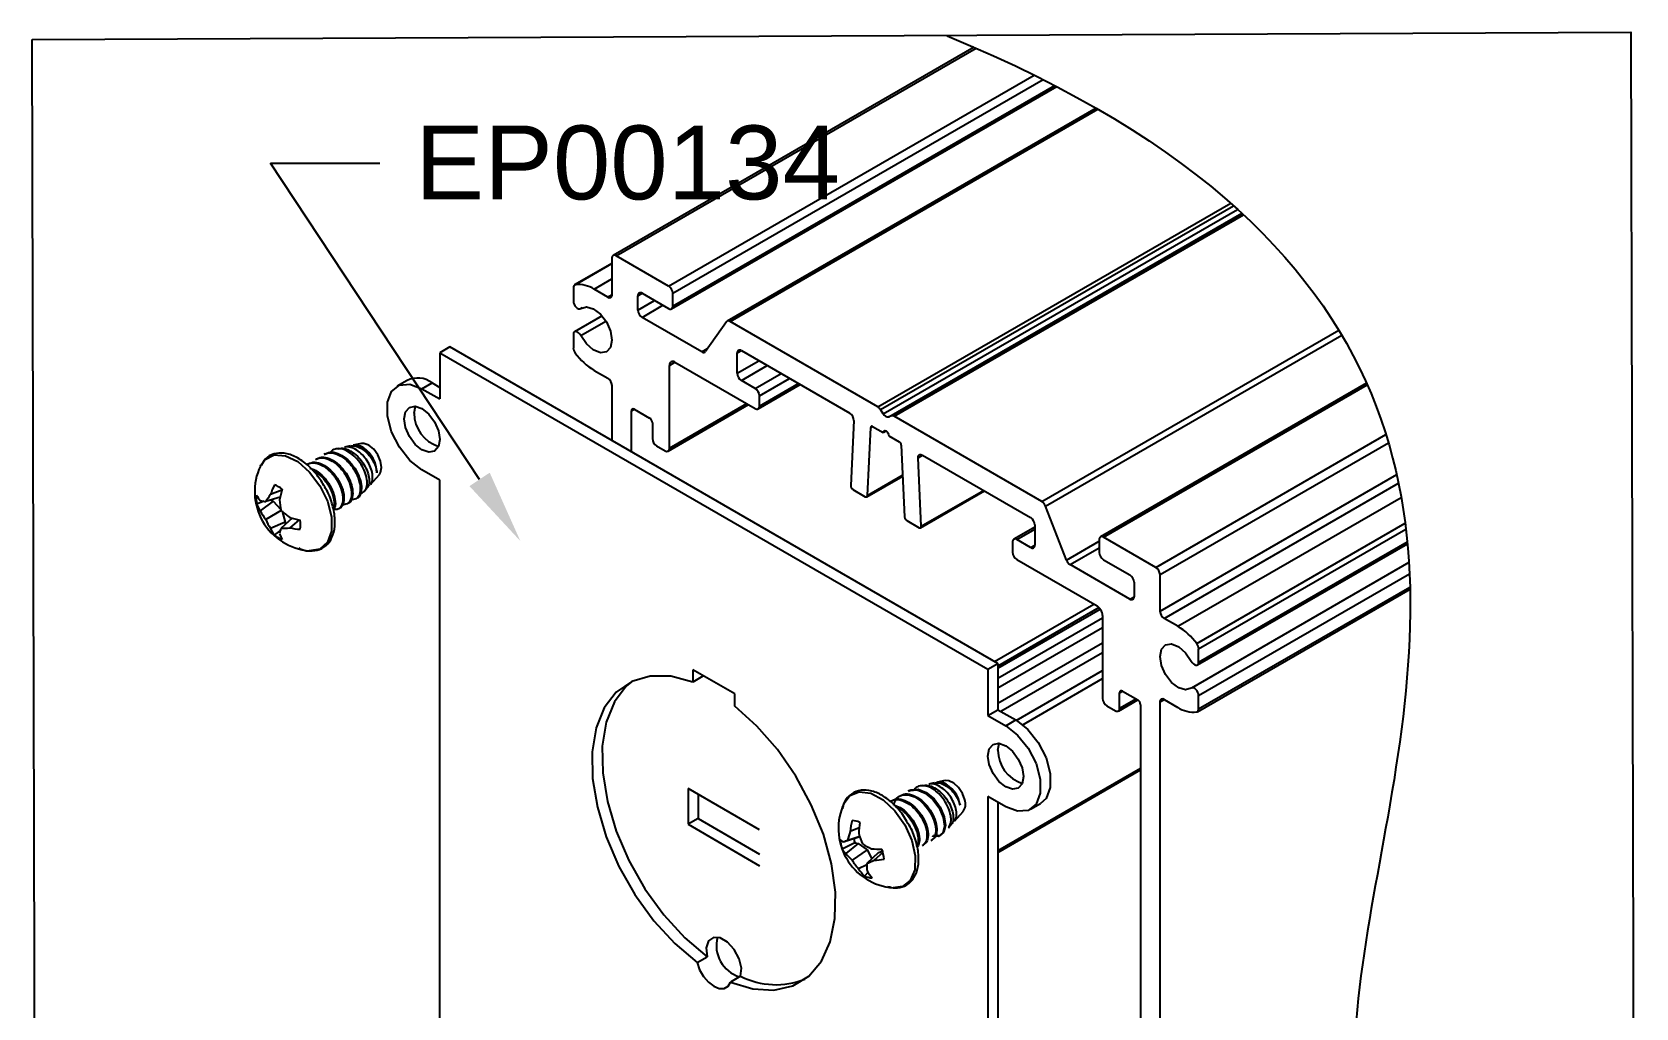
# Model space of a CAD drawing. Extents: x 0 to 4.21, y -5.05 to 0.02.
# Drawn here: x 0 to 4.07, y -2.457 to 0.018 of the extents above; entities that cross this region are included whole.
import ezdxf
from ezdxf import colors
from ezdxf.entities.mleader import LeaderData, LeaderLine
from ezdxf.math import Vec2, Vec3

# ---------------------------------------------------------------- set-up
doc = ezdxf.new("R2010")
doc.units = 0
doc.header["$LTSCALE"] = 0.5
doc.header["$MEASUREMENT"] = 0
for name, color, linetype in [('Dimension', 10, 'CONTINUOUS'), ('End Cap', 92, 'CONTINUOUS'), ('FAB DWG', 221, 'CONTINUOUS'), ('Hardware', 242, 'CONTINUOUS'), ('Housing', 150, 'CONTINUOUS')]:
    doc.layers.add(name, color=color, linetype=linetype)
doc.layers.add('Text-Unprinted', color=131, linetype='CONTINUOUS', plot=False)
doc.styles.add('LSAD_Standard', font='arial.ttf')

msp = doc.modelspace()

# ---------------------------------------------------------------- linework, layer by layer
at = {"layer": 'Dimension', "transparency": 16777216}
msp.add_open_spline([(2.3219, 0.0092), (3.6173, -0.5248), (3.502, -2.0327), (3.1689, -3.1314), (4.0635, -4.0731)], degree=3, knots=[0, 0, 0, 0, 1, 1.936571, 1.936571, 1.936571, 1.936571], dxfattribs=at)
at = {"layer": 'End Cap', "transparency": 16777216}
for p, q in [((1.0601, -0.7804), (1.0347, -0.7951)), ((1.0347, -0.7951), (1.0347, -0.9123)), ((1.0347, -0.7951), (2.4254, -1.598)), ((2.4509, -1.5833), (1.0601, -0.7804)), ((0.9519, -0.8653), (0.9264, -0.88)), ((0.9894, -0.8862), (1.0149, -0.8715)), ((0.9894, -0.8862), (1.0347, -0.9123)), ((1.0149, -0.8715), (1.0347, -0.8829)), ((0.9696, -0.9483), (0.9728, -0.9309)), ((1.0347, -1.1181), (0.9894, -1.092)), ((1.0347, -2.9156), (1.0347, -1.1181)), ((2.4254, -1.598), (2.4509, -1.5833)), ((2.4509, -1.5833), (2.4509, -1.7005)), ((1.7831, -1.6603), (1.677, -1.5991)), ((1.677, -1.5991), (1.677, -1.6305)), ((1.7025, -1.6158), (1.677, -1.6305)), ((1.7025, -1.6138), (1.7025, -1.6158)), ((2.4254, -1.598), (2.4254, -1.7152)), ((1.7831, -1.6917), (1.7831, -1.6603)), ((2.4254, -1.7152), (2.4509, -1.7005)), ((2.4509, -1.7005), (2.4961, -1.7266)), ((2.4254, -1.7152), (2.4707, -1.7413)), ((2.4707, -1.7413), (2.4961, -1.7266)), ((2.4509, -1.8034), (2.454, -1.786)), ((1.8464, -2.0054), (1.6646, -1.9005)), ((1.6646, -1.9005), (1.6646, -1.9913)), ((1.6901, -1.9152), (1.6901, -1.9766)), ((2.4707, -1.9471), (2.4254, -1.9209)), ((2.4254, -1.9209), (2.4254, -3.7184)), ((2.4509, -1.9356), (2.4509, -3.7037)), ((2.5337, -1.9533), (2.5591, -1.9386)), ((1.6901, -1.9766), (1.6646, -1.9913)), ((1.6646, -1.9913), (1.8464, -2.0963)), ((1.6901, -1.9766), (1.8464, -2.0669)), ((1.6875, -2.3423), (1.7129, -2.3277)), ((1.7981, -2.3768), (1.7726, -2.3915))]:
    msp.add_line(p, q, dxfattribs=at)
at = {"layer": 'End Cap', "transparency": 16777216, "flags": 128}
for points in [[(0.9894, -1.092), (0.959, -1.0682), (0.9322, -1.0348), (0.9123, -0.996), (0.9017, -0.9563), (0.9017, -0.9206), (0.9123, -0.8931), (0.9322, -0.8772), (0.959, -0.8748), (0.9894, -0.8862)], [(0.9442, -0.9629), (0.9476, -0.9449), (0.9574, -0.9336), (0.9721, -0.9308), (0.9894, -0.9368), (1.0067, -0.9508), (1.0214, -0.9706), (1.0312, -0.9932), (1.0347, -1.0152), (1.0312, -1.0332), (1.0214, -1.0445), (1.0067, -1.0474), (0.9894, -1.0413), (0.9721, -1.0274), (0.9574, -1.0076), (0.9476, -0.9849), (0.9442, -0.9629)], [(1.677, -1.6305), (1.6208, -1.6158), (1.5684, -1.6152), (1.5218, -1.6287), (1.4826, -1.6559), (1.4521, -1.6957), (1.4316, -1.7469), (1.4216, -1.8075), (1.4226, -1.8754), (1.4345, -1.9481), (1.457, -2.0232), (1.4891, -2.098), (1.5297, -2.1697), (1.5775, -2.2358), (1.6308, -2.2941), (1.6875, -2.3423)], [(1.5244, -1.6275), (1.508, -1.6412), (1.4776, -1.681), (1.457, -1.7322), (1.4471, -1.7928), (1.4481, -1.8607), (1.46, -1.9334), (1.4824, -2.0085), (1.5145, -2.0833), (1.5552, -2.155), (1.603, -2.2212), (1.6562, -2.2794), (1.7129, -2.3277)], [(1.7726, -2.3915), (1.8294, -2.4087), (1.8826, -2.4119), (1.9304, -2.401), (1.971, -2.3762), (2.0032, -2.3386), (2.0256, -2.2893), (2.0375, -2.2303), (2.0385, -2.1636), (2.0285, -2.0915), (2.008, -2.0166), (1.9775, -1.9416), (1.9383, -1.8691), (1.8917, -1.8018), (1.8393, -1.742), (1.7831, -1.6917)], [(2.4707, -1.7413), (2.5011, -1.7651), (2.5279, -1.7984), (2.5478, -1.8373), (2.5584, -1.877), (2.5584, -1.9127), (2.5478, -1.9402), (2.5279, -1.9561), (2.5011, -1.9584), (2.4707, -1.9471)], [(2.4961, -1.7266), (2.5266, -1.7504), (2.5534, -1.7837), (2.5733, -1.8226), (2.5839, -1.8623), (2.5839, -1.898), (2.5733, -1.9255), (2.5591, -1.9386)], [(2.4254, -1.8181), (2.4289, -1.8), (2.4387, -1.7888), (2.4534, -1.7859), (2.4707, -1.7919), (2.488, -1.8059), (2.5027, -1.8257), (2.5125, -1.8483), (2.5159, -1.8703), (2.5125, -1.8883), (2.5027, -1.8996), (2.488, -1.9025), (2.4707, -1.8964), (2.4534, -1.8825), (2.4387, -1.8627), (2.4289, -1.84), (2.4254, -1.8181)], [(1.7981, -2.3768), (1.8003, -2.3565), (1.7946, -2.3324), (1.7821, -2.309), (1.7649, -2.2901), (1.7461, -2.2792), (1.7289, -2.2782), (1.7164, -2.2873), (1.7107, -2.3048), (1.7129, -2.3277)], [(1.6875, -2.3423), (1.694, -2.3603), (1.7039, -2.3773), (1.7163, -2.3917), (1.7301, -2.4021), (1.7438, -2.4075), (1.7562, -2.4075), (1.7661, -2.402), (1.7726, -2.3915)]]:
    msp.add_lwpolyline(points, dxfattribs=at)
at = {"layer": 'End Cap', "transparency": 16777216}
for centre, radius, start, end in [((0.9784, -0.9191), 0.06, 52.4853, 116.2043), ((1.0584, -0.9479), 0.0888, 180.1989, 252.3481), ((2.5397, -1.803), 0.0888, 180.1989, 252.3481), ((1.82, -2.2984), 0.0835, 165.5817, 252.9247), ((1.8876, -2.2002), 0.198, 243.1267, 291.8228)]:
    msp.add_arc(centre, radius, start, end, dxfattribs=at)
at = {"layer": 'Hardware', "transparency": 16777216}
for p, q in [((0.744, -1.0511), (0.7412, -1.0527)), ((0.777, -1.0378), (0.7711, -1.039)), ((0.8069, -1.0315), (0.7931, -1.0344)), ((0.8362, -1.0254), (0.8151, -1.0298)), ((0.5794, -1.0824), (0.5804, -1.0803)), ((0.6998, -1.0766), (0.697, -1.0782)), ((0.7219, -1.0639), (0.7191, -1.0655)), ((0.8436, -1.1458), (0.85, -1.1386)), ((0.8586, -1.1291), (0.8814, -1.1037)), ((0.5892, -1.1719), (0.5698, -1.1789)), ((0.6121, -1.1719), (0.5792, -1.1961)), ((0.6293, -1.1618), (0.5932, -1.1728)), ((0.6342, -1.144), (0.6051, -1.1547)), ((0.6067, -1.1687), (0.6121, -1.1719)), ((0.6121, -1.1719), (0.6316, -1.1924)), ((0.7992, -1.1786), (0.8019, -1.177)), ((0.6323, -1.1953), (0.5932, -1.2178)), ((0.6597, -1.2146), (0.6323, -1.2403)), ((0.6344, -1.1973), (0.6425, -1.2244)), ((0.6777, -1.2193), (0.6538, -1.2391)), ((0.7771, -1.1913), (0.7798, -1.1898)), ((0.6425, -1.2244), (0.6051, -1.2408)), ((0.6425, -1.2244), (0.6425, -1.2307)), ((2.2263, -1.9056), (2.2235, -1.9072)), ((2.2596, -1.8926), (2.2534, -1.8939)), ((2.2895, -1.8863), (2.2755, -1.8893)), ((2.3174, -1.8805), (2.2974, -1.8847)), ((2.1821, -1.9311), (2.1793, -1.9327)), ((2.2042, -1.9184), (2.2014, -1.92)), ((2.3255, -2.0002), (2.3321, -1.9928)), ((2.3405, -1.9834), (2.3626, -1.9588)), ((2.0932, -2.0255), (2.0587, -2.0365)), ((2.1004, -2.0226), (2.0698, -2.0324)), ((2.0988, -2.0001), (2.0762, -2.0095)), ((2.1005, -2.0229), (2.0932, -2.0255)), ((2.2815, -2.0331), (2.2842, -2.0315)), ((2.0881, -2.0383), (2.0561, -2.0546)), ((2.0965, -2.0403), (2.0652, -2.0656)), ((2.1196, -2.0565), (2.0808, -2.082)), ((2.0881, -2.0383), (2.0965, -2.0403)), ((2.0965, -2.0403), (2.1196, -2.0565)), ((2.1478, -2.0631), (2.1182, -2.0909)), ((2.1196, -2.0565), (2.1309, -2.079)), ((2.1591, -2.0627), (2.1367, -2.0825)), ((2.1478, -2.0631), (2.1582, -2.0595)), ((2.2594, -2.0458), (2.2621, -2.0443)), ((2.1182, -2.0938), (2.0973, -2.1043)), ((2.1216, -2.1129), (2.1125, -2.1226))]:
    msp.add_line(p, q, dxfattribs=at)
at = {"layer": 'Hardware', "transparency": 16777216, "flags": 128}
for points in [[(0.5804, -1.0803), (0.5917, -1.0655), (0.6146, -1.0544), (0.6431, -1.0564), (0.6741, -1.0713), (0.7043, -1.0976), (0.7303, -1.1323), (0.7494, -1.1717), (0.7596, -1.2115), (0.7596, -1.2475), (0.7494, -1.2756), (0.7303, -1.293), (0.7043, -1.2976), (0.7035, -1.2975)], [(0.887, -1.0858), (0.8845, -1.07), (0.8775, -1.0537), (0.8669, -1.0395), (0.8545, -1.0294), (0.842, -1.0251), (0.8362, -1.0254)], [(0.8814, -1.1037), (0.8845, -1.0987), (0.887, -1.0858)], [(2.0606, -1.9375), (2.0755, -1.9184), (2.0993, -1.909), (2.1283, -1.9127), (2.1595, -1.9293), (2.1893, -1.9569), (2.2146, -1.9924), (2.2326, -2.0321), (2.2414, -2.0717), (2.24, -2.1068), (2.2286, -2.1337), (2.2085, -2.1494), (2.1848, -2.1526)], [(2.2241, -1.9081), (2.2279, -1.9052), (2.246, -1.9039), (2.2661, -1.912), (2.2861, -1.9285), (2.3017, -1.9498), (2.3121, -1.9738), (2.3152, -1.9961), (2.311, -2.0127), (2.3, -2.0219), (2.2846, -2.0216), (2.2846, -2.0216)], [(2.2269, -1.9065), (2.2306, -1.9036), (2.2487, -1.9023), (2.2689, -1.9104), (2.2889, -1.9269), (2.3045, -1.9482), (2.3149, -1.9722), (2.318, -1.9945), (2.3137, -2.0111), (2.3028, -2.0203), (2.2874, -2.02), (2.2874, -2.02)], [(2.3669, -1.9295), (2.361, -1.9131), (2.3513, -1.8981), (2.3392, -1.8867), (2.3265, -1.8808), (2.3174, -1.8805)]]:
    msp.add_lwpolyline(points, dxfattribs=at)
at = {"layer": 'Hardware', "transparency": 16777216}
for centre, radius, start, end in [((0.795, -1.101), 0.0799, 0.7404, 55.3724), ((0.7159, -1.147), 0.151, 154.7008, 265.2938), ((0.788, -1.2145), 0.1925, 153.8836, 161.8938), ((0.5882, -1.1994), 0.0746, 51.1806, 68.8248), ((0.6435, -1.1675), 0.0746, 171.1794, 188.8206), ((0.627, -1.1265), 0.0644, 207.294, 222.063), ((0.639, -1.152), 0.0742, 201.2615, 216.3895), ((0.6069, -1.0773), 0.0964, 253.2757, 261.8218), ((0.7378, -1.2547), 0.1662, 143.0124, 150.4521), ((0.9179, -1.2307), 0.2967, 162.4504, 167.78), ((0.8507, -1.1467), 0.2238, 185.4463, 192.5419), ((0.7029, -1.1317), 0.1394, 207.4879, 218.1386), ((0.7227, -1.1659), 0.1395, 201.8619, 212.512), ((0.7836, -1.0304), 0.2238, 227.4587, 234.5541), ((0.7444, -0.9302), 0.2967, 252.2217, 257.5505), ((0.6067, -1.2313), 0.0746, 351.1794, 8.8206), ((0.6731, -1.2111), 0.0743, 203.6114, 218.7372), ((0.662, -1.1994), 0.0746, 231.1806, 248.8248), ((0.7217, -1.2761), 0.0964, 158.1864, 166.735), ((0.6892, -1.2342), 0.0645, 197.9392, 212.7056), ((0.6335, -1.0741), 0.1662, 269.5543, 276.9926), ((0.6934, -1.0508), 0.1925, 258.1085, 266.1181), ((2.28, -1.9549), 0.0762, 9.3962, 65.8787), ((2.1972, -2.0021), 0.151, 154.7008, 265.2938), ((2.3376, -1.9401), 0.0312, 323.2281, 19.9777), ((2.2552, -2.0275), 0.1799, 165.3364, 174.2544), ((2.0802, -2.0286), 0.0467, 64.6064, 88.7727), ((2.3457, -2.0185), 0.2476, 172.5763, 179.1286), ((2.0741, -2.0103), 0.0304, 218.8533, 239.5416), ((2.1568, -2.0189), 0.1068, 185.6133, 199.4921), ((2.3082, -2.6948), 0.704, 109.7998, 110.7554), ((2.2179, -2.0619), 0.1511, 159.7244, 168.7667), ((2.1736, -2.0114), 0.0897, 190.6804, 197.4759), ((2.3052, -1.9592), 0.2144, 195.0024, 202.5129), ((2.091, -2.0349), 0.0401, 209.4298, 229.9522), ((2.1517, -1.9993), 0.1089, 217.4568, 229.4038), ((2.2249, -1.8453), 0.2286, 238.9967, 245.5368), ((2.1604, -1.6288), 0.4257, 265.9379, 269.484), ((2.0559, -2.0901), 0.1068, 5.6133, 19.4921), ((2.2175, -1.9978), 0.1605, 211.6372, 221.5465), ((2.1894, -2.0434), 0.1103, 213.4735, 225.8343), ((2.0009, -1.8077), 0.3065, 292.5004, 296.3013), ((2.2261, -2.0942), 0.1079, 178.2217, 188.1245), ((2.2135, -2.0569), 0.1079, 209.1337, 220.5386), ((2.1244, -1.8532), 0.2296, 273.0855, 279.4804), ((2.1325, -2.0804), 0.0467, 244.6064, 268.7727)]:
    msp.add_arc(centre, radius, start, end, dxfattribs=at)
for points, knots in [([(0.7448, -1.1392), (0.7389, -1.129), (0.7263, -1.1068), (0.7, -1.079), (0.6701, -1.058), (0.6403, -1.0481), (0.6129, -1.05), (0.5918, -1.0614), (0.5844, -1.0753), (0.5813, -1.081)], [0, 0, 0, 0, 0.133442, 0.2897, 0.446959, 0.605887, 0.746959, 0.897219, 1, 1, 1, 1]), ([(0.7413, -1.0528), (0.7468, -1.0507), (0.7578, -1.0467), (0.7786, -1.0532), (0.799, -1.0677), (0.8167, -1.0887), (0.8288, -1.1131), (0.8342, -1.1366), (0.8317, -1.1555), (0.8229, -1.1673), (0.8136, -1.1675), (0.8093, -1.1677)], [0, 0, 0, 0, 0.1140894, 0.2265329, 0.3389764, 0.4543882, 0.5652111, 0.6796163, 0.7940216, 0.9048445, 1, 1, 1, 1]), ([(0.744, -1.0512), (0.7496, -1.0491), (0.7606, -1.0451), (0.7814, -1.0516), (0.8018, -1.0661), (0.8195, -1.0872), (0.8316, -1.1114), (0.837, -1.1352), (0.8341, -1.1533), (0.8288, -1.1634), (0.8241, -1.1642), (0.824, -1.1642)], [0, 0, 0, 0, 0.125903, 0.24999, 0.374077, 0.50144, 0.623738, 0.74999, 0.876242, 0.998541, 1, 1, 1, 1]), ([(0.8335, -1.1511), (0.8341, -1.1511), (0.8388, -1.1513), (0.845, -1.1453), (0.8504, -1.1335), (0.8503, -1.1167), (0.8452, -1.0975), (0.8353, -1.0779), (0.8215, -1.0604), (0.8052, -1.0468), (0.7882, -1.0388), (0.7724, -1.0379), (0.7613, -1.0414), (0.7576, -1.0469), (0.7566, -1.0483)], [0, 0, 0, 0, 0.013765, 0.106757, 0.199636, 0.294102, 0.388818, 0.483449, 0.579428, 0.675867, 0.772246, 0.869739, 0.967899, 1, 1, 1, 1]), ([(0.7771, -1.0385), (0.7807, -1.0378), (0.7893, -1.0363), (0.805, -1.0418), (0.8217, -1.0531), (0.8367, -1.0691), (0.848, -1.0876), (0.8548, -1.1066), (0.8563, -1.1231), (0.8542, -1.1342), (0.8505, -1.1373), (0.8494, -1.1381)], [0, 0, 0, 0, 0.092761, 0.219048, 0.345275, 0.468342, 0.591548, 0.714701, 0.834913, 0.955038, 1, 1, 1, 1]), ([(0.8584, -1.1288), (0.8587, -1.1286), (0.8618, -1.1266), (0.8643, -1.1178), (0.8645, -1.1035), (0.8598, -1.0863), (0.8509, -1.069), (0.8385, -1.0534), (0.8238, -1.0412), (0.8088, -1.0346), (0.798, -1.0326), (0.7937, -1.0345), (0.7932, -1.0347)], [0, 0, 0, 0, 0.014877, 0.132647, 0.252686, 0.373089, 0.493359, 0.615552, 0.73841, 0.861176, 0.985524, 1, 1, 1, 1]), ([(0.8071, -1.0323), (0.8093, -1.0317), (0.8156, -1.03), (0.8283, -1.0336), (0.8428, -1.0422), (0.8561, -1.0551), (0.8665, -1.0704), (0.8733, -1.0864), (0.8744, -1.0956), (0.8749, -1.1)], [0, 0, 0, 0, 0.084186, 0.241218, 0.3982, 0.551458, 0.70401, 0.856533, 1, 1, 1, 1]), ([(0.8404, -1.0353), (0.8359, -1.0331), (0.8269, -1.0287), (0.819, -1.0295), (0.8151, -1.0299)], [0, 0, 0, 0, 0.510998, 1, 1, 1, 1]), ([(0.816, -1.0315), (0.8181, -1.0308), (0.8246, -1.0287), (0.8336, -1.0317), (0.8396, -1.0349), (0.8404, -1.0353)], [0, 0, 0, 0, 0.297807, 0.902635, 1, 1, 1, 1]), ([(0.6971, -1.0783), (0.7026, -1.0762), (0.7136, -1.0722), (0.7344, -1.0787), (0.7548, -1.0932), (0.7726, -1.1143), (0.7846, -1.1386), (0.79, -1.1621), (0.7875, -1.181), (0.7787, -1.1928), (0.7694, -1.1931), (0.7651, -1.1932)], [0, 0, 0, 0, 0.1140894, 0.2265329, 0.3389764, 0.4543882, 0.5652111, 0.6796163, 0.7940216, 0.9048445, 1, 1, 1, 1]), ([(0.6998, -1.0767), (0.7054, -1.0747), (0.7164, -1.0706), (0.7372, -1.0771), (0.7576, -1.0916), (0.7753, -1.1127), (0.7874, -1.1369), (0.7928, -1.1607), (0.79, -1.1788), (0.7846, -1.189), (0.7799, -1.1897), (0.7798, -1.1897)], [0, 0, 0, 0, 0.125903, 0.24999, 0.374077, 0.50144, 0.623738, 0.74999, 0.876242, 0.998541, 1, 1, 1, 1]), ([(0.7048, -1.0882), (0.7082, -1.089), (0.7182, -1.0912), (0.7356, -1.1047), (0.7532, -1.1253), (0.7654, -1.1499), (0.7703, -1.1728), (0.7696, -1.1888), (0.7654, -1.1933), (0.7645, -1.1943)], [0, 0, 0, 0, 0.088251, 0.259816, 0.435909, 0.605001, 0.779559, 0.954117, 1, 1, 1, 1]), ([(0.7106, -1.0923), (0.7112, -1.0925), (0.7183, -1.0944), (0.7328, -1.1066), (0.7505, -1.1269), (0.7625, -1.1513), (0.7682, -1.1751), (0.7655, -1.1868), (0.7642, -1.1926)], [0, 0, 0, 0, 0.015934, 0.211396, 0.412018, 0.604662, 0.803535, 1, 1, 1, 1]), ([(0.7192, -1.0655), (0.7247, -1.0635), (0.7357, -1.0595), (0.7565, -1.0659), (0.7769, -1.0805), (0.7946, -1.1015), (0.8067, -1.1258), (0.8121, -1.1494), (0.8096, -1.1682), (0.8008, -1.1801), (0.7915, -1.1803), (0.7872, -1.1804)], [0, 0, 0, 0, 0.1140894, 0.2265329, 0.3389764, 0.4543882, 0.5652111, 0.6796163, 0.7940216, 0.9048445, 1, 1, 1, 1]), ([(0.7219, -1.0639), (0.7275, -1.0619), (0.7385, -1.0579), (0.7593, -1.0643), (0.7797, -1.0789), (0.7974, -1.0999), (0.8095, -1.1242), (0.8149, -1.1479), (0.812, -1.166), (0.8067, -1.1762), (0.802, -1.1769), (0.8019, -1.1769)], [0, 0, 0, 0, 0.125903, 0.24999, 0.374077, 0.50144, 0.623738, 0.74999, 0.876242, 0.998541, 1, 1, 1, 1]), ([(0.6768, -1.2899), (0.6781, -1.2907), (0.6895, -1.2974), (0.7101, -1.2991), (0.7363, -1.2936), (0.7558, -1.2763), (0.7671, -1.2506), (0.77, -1.2184), (0.7634, -1.1819), (0.7542, -1.154), (0.7458, -1.1408), (0.7448, -1.1392)], [0, 0, 0, 0, 0.018689, 0.164198, 0.291188, 0.425503, 0.557667, 0.695063, 0.837106, 0.979533, 1, 1, 1, 1]), ([(0.631, -1.2443), (0.6302, -1.245), (0.6249, -1.2494), (0.6196, -1.2539), (0.6152, -1.2576)], [0, 0, 0, 0, 0.160972, 1, 1, 1, 1]), ([(2.22, -1.9846), (2.2167, -1.9788), (2.2067, -1.961), (2.1837, -1.9365), (2.1541, -1.9145), (2.1244, -1.9038), (2.0963, -1.9042), (2.0735, -1.9169), (2.0601, -1.9341), (2.0576, -1.9475), (2.0569, -1.9513)], [0, 0, 0, 0, 0.07273, 0.222614, 0.373387, 0.525734, 0.661704, 0.806727, 0.946142, 1, 1, 1, 1]), ([(2.3254, -2.0002), (2.3276, -1.9968), (2.3319, -1.9901), (2.3326, -1.9737), (2.3282, -1.955), (2.3189, -1.9354), (2.3058, -1.9175), (2.2898, -1.9033), (2.2728, -1.8945), (2.2569, -1.8924), (2.245, -1.8955), (2.2406, -1.9012), (2.2392, -1.903)], [0, 0, 0, 0, 0.101277, 0.204699, 0.309889, 0.415356, 0.520729, 0.627604, 0.73499, 0.842309, 0.950869, 1, 1, 1, 1]), ([(2.2596, -1.893), (2.2641, -1.8925), (2.2736, -1.8914), (2.2901, -1.898), (2.3067, -1.9101), (2.3209, -1.9265), (2.3315, -1.9452), (2.3376, -1.9637), (2.3382, -1.9796), (2.3358, -1.9896), (2.3323, -1.992), (2.3318, -1.9924)], [0, 0, 0, 0, 0.113076, 0.240193, 0.364129, 0.488205, 0.612228, 0.733288, 0.854261, 0.97519, 1, 1, 1, 1]), ([(2.3404, -1.9834), (2.3423, -1.9805), (2.3461, -1.9745), (2.3466, -1.9601), (2.3427, -1.9435), (2.3343, -1.9261), (2.3225, -1.9102), (2.3081, -1.8975), (2.293, -1.8901), (2.2817, -1.8875), (2.2767, -1.8895), (2.2756, -1.8899)], [0, 0, 0, 0, 0.116199, 0.234626, 0.355335, 0.47641, 0.597351, 0.720227, 0.84377, 0.967221, 1, 1, 1, 1]), ([(2.2897, -1.887), (2.2926, -1.8864), (2.2998, -1.885), (2.313, -1.8894), (2.3275, -1.8987), (2.3402, -1.912), (2.3501, -1.9275), (2.3535, -1.9376), (2.3552, -1.9425)], [0, 0, 0, 0, 0.125354, 0.306307, 0.482967, 0.658813, 0.834626, 1, 1, 1, 1]), ([(2.3112, -1.8854), (2.3068, -1.8845), (2.2993, -1.8831), (2.2936, -1.8863), (2.2913, -1.8876)], [0, 0, 0, 0, 0.591768, 1, 1, 1, 1]), ([(2.2918, -1.8883), (2.2928, -1.8874), (2.2971, -1.8836), (2.3045, -1.8839), (2.3104, -1.8852), (2.3112, -1.8854)], [0, 0, 0, 0, 0.192833, 0.888079, 1, 1, 1, 1]), ([(2.1799, -1.9336), (2.1811, -1.9326), (2.1867, -1.9277), (2.2017, -1.9283), (2.2221, -1.9361), (2.2423, -1.9529), (2.2586, -1.9752), (2.2692, -1.9997), (2.2722, -2.0221), (2.2685, -2.0388), (2.2617, -2.0431), (2.2588, -2.0449)], [0, 0, 0, 0, 0.034409, 0.158496, 0.282583, 0.409946, 0.532244, 0.658496, 0.784748, 0.907047, 1, 1, 1, 1]), ([(2.1827, -1.932), (2.1839, -1.931), (2.1894, -1.9261), (2.2045, -1.9267), (2.2249, -1.9345), (2.2451, -1.9513), (2.2613, -1.9736), (2.2719, -1.9981), (2.275, -2.0205), (2.2713, -2.0372), (2.2645, -2.0415), (2.2616, -2.0433)], [0, 0, 0, 0, 0.034409, 0.158496, 0.282583, 0.409946, 0.532244, 0.658496, 0.784748, 0.907047, 1, 1, 1, 1]), ([(2.1868, -1.9424), (2.1882, -1.9375), (2.1915, -1.926), (2.205, -1.9165), (2.2235, -1.9151), (2.2443, -1.9235), (2.2644, -1.9401), (2.2807, -1.9625), (2.2913, -1.9869), (2.2943, -2.0093), (2.2906, -2.026), (2.2838, -2.0303), (2.2809, -2.0322)], [0, 0, 0, 0, 0.077299, 0.184822, 0.28958, 0.394337, 0.50186, 0.605108, 0.711693, 0.818279, 0.921526, 1, 1, 1, 1]), ([(2.1868, -1.9424), (2.1921, -1.9441), (2.2042, -1.948), (2.223, -1.9642), (2.2393, -1.9864), (2.2497, -2.0107), (2.2532, -2.0329), (2.2496, -2.0427), (2.248, -2.0473)], [0, 0, 0, 0, 0.137774, 0.318145, 0.491345, 0.670144, 0.848943, 1, 1, 1, 1]), ([(2.1916, -1.947), (2.1944, -1.9479), (2.204, -1.9513), (2.2202, -1.9659), (2.2365, -1.988), (2.2469, -2.0123), (2.2504, -2.0338), (2.2471, -2.0432), (2.2456, -2.0472)], [0, 0, 0, 0, 0.078183, 0.274939, 0.463871, 0.658911, 0.853951, 1, 1, 1, 1]), ([(2.2048, -1.9193), (2.206, -1.9182), (2.2115, -1.9133), (2.2265, -1.9139), (2.247, -1.9218), (2.2672, -1.9385), (2.2834, -1.9609), (2.294, -1.9853), (2.2971, -2.0077), (2.2934, -2.0244), (2.2866, -2.0287), (2.2836, -2.0306)], [0, 0, 0, 0, 0.034409, 0.158496, 0.282583, 0.409946, 0.532244, 0.658496, 0.784748, 0.907047, 1, 1, 1, 1]), ([(2.172, -2.149), (2.1779, -2.1507), (2.1928, -2.1549), (2.2152, -2.1493), (2.2356, -2.1335), (2.2477, -2.1083), (2.2513, -2.0767), (2.2458, -2.0404), (2.2348, -2.008), (2.2237, -1.9905), (2.22, -1.9846)], [0, 0, 0, 0, 0.08647, 0.217391, 0.356133, 0.491952, 0.632582, 0.778402, 0.924866, 1, 1, 1, 1])]:
    msp.add_open_spline(points, degree=3, knots=knots, dxfattribs=at)
at = {"layer": 'Housing', "transparency": 16777216}
for p, q in [((2.3905, -0.0198), (1.4747, -0.5482)), ((1.4822, -0.549), (2.3955, -0.022)), ((1.6152, -0.6257), (2.5428, -0.0905)), ((1.6227, -0.6836), (2.6002, -0.1196)), ((1.6258, -0.6441), (2.5655, -0.1019)), ((1.6258, -0.6767), (2.5955, -0.1172)), ((2.7005, -0.1746), (1.7638, -0.7151)), ((1.7713, -0.7158), (2.7049, -0.1771)), ((2.1463, -0.9323), (3.0418, -0.4156)), ((2.1531, -0.9391), (3.0491, -0.4221)), ((2.1602, -0.9501), (3.0593, -0.4313)), ((2.1738, -0.9579), (3.0699, -0.4409)), ((2.1809, -0.9552), (3.0707, -0.4418)), ((2.1877, -0.9562), (3.0741, -0.4448)), ((1.4716, -0.5682), (1.3767, -0.623)), ((1.3785, -0.6224), (1.4716, -0.5686)), ((1.4716, -0.5551), (1.4716, -0.6478)), ((1.6152, -0.6257), (1.4822, -0.549)), ((1.4264, -0.6339), (1.4716, -0.6078)), ((1.3736, -0.6299), (1.3736, -0.6641)), ((1.461, -0.6539), (1.4264, -0.6339)), ((1.461, -0.6539), (1.4716, -0.6478)), ((1.5374, -0.6502), (1.548, -0.6441)), ((1.5374, -0.687), (1.5374, -0.6502)), ((1.548, -0.6441), (1.6152, -0.6829)), ((1.6258, -0.6767), (1.6258, -0.6441)), ((1.3917, -0.6832), (1.397, -0.6801)), ((1.3922, -0.6828), (1.3967, -0.6802)), ((1.5374, -0.687), (1.5798, -0.6625)), ((1.548, -0.7053), (1.601, -0.6747)), ((1.4464, -0.7015), (1.3767, -0.7417)), ((1.3922, -0.7513), (1.456, -0.7145)), ((1.6998, -0.793), (1.548, -0.7053)), ((1.7621, -0.7167), (1.709, -0.7922)), ((2.1463, -0.9323), (1.7713, -0.7158)), ((1.3736, -0.7486), (1.3736, -0.7828)), ((2.5627, -1.1727), (3.3162, -0.738)), ((2.5719, -1.1841), (3.3236, -0.7504)), ((1.6998, -0.793), (1.7143, -0.7846)), ((1.7893, -0.7956), (1.7999, -0.7895)), ((1.7893, -0.8471), (1.7893, -0.7956)), ((1.7999, -0.7895), (2.0748, -0.9482)), ((1.4264, -0.8397), (1.461, -0.8597)), ((1.6173, -0.827), (1.6314, -0.8188)), ((1.6173, -1.0375), (1.6173, -0.827)), ((1.6314, -0.8188), (1.8352, -0.9365)), ((1.7893, -0.8471), (1.8444, -0.8152)), ((1.7999, -0.8654), (1.8656, -0.8275)), ((1.8352, -0.8858), (1.901, -0.8479)), ((1.4716, -0.8781), (1.4716, -1.018)), ((1.8352, -0.8858), (1.7999, -0.8654)), ((1.8427, -0.9372), (1.9492, -0.8757)), ((1.8458, -0.9042), (1.9222, -0.8601)), ((1.8458, -0.9303), (1.9448, -0.8732)), ((3.3866, -0.8725), (2.7113, -1.2621)), ((2.7188, -1.2628), (3.3884, -0.8765)), ((1.6142, -1.0444), (1.8182, -0.9266)), ((1.6173, -1.0375), (1.8138, -0.9241)), ((1.8458, -0.9303), (1.8458, -0.9042)), ((1.5211, -0.9423), (1.5282, -0.9382)), ((1.5211, -1.0465), (1.5211, -0.9423)), ((1.5282, -0.9382), (1.5671, -0.9607)), ((1.5742, -0.9729), (1.5742, -1.0126)), ((2.0854, -0.9672), (2.0776, -1.1321)), ((2.1602, -0.9501), (2.1531, -0.9391)), ((2.1809, -0.9552), (2.1738, -0.9579)), ((2.5627, -1.1727), (2.1877, -0.9562)), ((2.12, -1.1573), (2.1282, -0.9845)), ((2.1282, -0.9845), (2.1329, -0.9817)), ((2.1331, -0.9819), (2.1599, -0.9973)), ((2.1599, -0.9973), (2.167, -0.9933)), ((2.1741, -1.0055), (2.2008, -1.021)), ((2.8518, -1.3396), (3.4358, -1.0026)), ((1.5848, -1.031), (1.6067, -1.0436)), ((2.2058, -1.0292), (2.2139, -1.2115)), ((2.2486, -1.0615), (2.2598, -1.055)), ((2.2592, -1.0547), (2.5341, -1.2134)), ((2.8624, -1.3579), (3.4421, -1.0234)), ((2.2564, -1.2353), (2.2486, -1.0615)), ((2.1184, -1.1606), (2.2093, -1.1081)), ((2.12, -1.1573), (2.2092, -1.1058)), ((2.8624, -1.4507), (3.463, -1.1041)), ((2.873, -1.469), (3.4676, -1.1259)), ((2.0832, -1.1422), (2.1144, -1.1602)), ((2.2548, -1.2393), (2.4169, -1.1457)), ((2.2564, -1.2353), (2.4142, -1.1442)), ((2.9076, -1.489), (3.4745, -1.1619)), ((2.2196, -1.2209), (2.2508, -1.2389)), ((2.625, -1.3209), (2.5719, -1.1841)), ((2.5447, -1.2373), (2.4913, -1.2682)), ((2.4988, -1.2689), (2.5447, -1.2424)), ((2.5447, -1.2317), (2.5447, -1.2832)), ((2.9555, -1.5328), (3.4846, -1.2276)), ((2.9604, -1.546), (3.4864, -1.2425)), ((2.4882, -1.275), (2.4882, -1.3012)), ((2.5341, -1.2893), (2.4988, -1.2689)), ((2.5341, -1.2893), (2.5447, -1.2832)), ((2.625, -1.3209), (2.7082, -1.2729)), ((2.6342, -1.3324), (2.7082, -1.2896)), ((2.7082, -1.269), (2.7082, -1.3016)), ((2.8518, -1.3396), (2.7188, -1.2628)), ((2.9573, -1.587), (3.4903, -1.2795)), ((2.9604, -1.5801), (3.4899, -1.2746)), ((2.4988, -1.3195), (2.7026, -1.4372)), ((2.786, -1.42), (2.6342, -1.3324)), ((2.7188, -1.32), (2.786, -1.3588)), ((3.494, -1.3272), (2.9423, -1.6456)), ((2.7966, -1.3771), (2.7966, -1.4139)), ((2.8624, -1.4507), (2.8624, -1.3579)), ((2.9604, -1.6647), (3.4956, -1.3559)), ((2.786, -1.42), (2.7966, -1.4139)), ((2.9573, -1.7057), (3.4969, -1.3944)), ((2.9604, -1.6988), (3.4967, -1.3894)), ((2.4422, -1.5783), (2.6946, -1.4326)), ((2.7082, -1.4417), (2.4509, -1.5903)), ((2.4509, -1.5953), (2.7109, -1.4452)), ((2.7167, -1.4617), (2.7167, -1.6722)), ((2.4509, -1.6206), (2.7167, -1.4672)), ((2.4509, -1.6451), (2.7167, -1.4917)), ((2.9076, -1.489), (2.873, -1.469)), ((2.4509, -1.6843), (2.7167, -1.5309)), ((2.9604, -1.5801), (2.9604, -1.546)), ((2.4581, -1.7046), (2.7167, -1.5554)), ((2.4975, -1.7277), (2.7167, -1.6011)), ((2.5127, -1.7395), (2.7167, -1.6218)), ((2.7598, -1.6574), (2.7669, -1.6533)), ((2.7598, -1.6971), (2.7598, -1.6574)), ((2.7669, -1.6533), (2.8058, -1.6758)), ((2.9604, -1.6988), (2.9604, -1.6647)), ((2.7273, -1.6906), (2.7492, -1.7032)), ((2.7567, -1.7039), (2.8057, -1.6757)), ((2.7598, -1.6971), (2.8013, -1.6732)), ((2.8129, -1.688), (2.8129, -2.8557)), ((2.8624, -1.6809), (2.873, -1.6748)), ((2.8624, -3.4539), (2.8624, -1.6809)), ((2.873, -1.6748), (2.9076, -1.6948)), ((2.4509, -2.0577), (2.8129, -1.8487)), ((2.4509, -2.0625), (2.8129, -1.8535))]:
    msp.add_line(p, q, dxfattribs=at)
at = {"layer": 'Housing', "transparency": 16777216, "flags": 128}
for points in [[(1.3736, -0.6641), (1.3741, -0.668), (1.3755, -0.6721), (1.3777, -0.6761), (1.3805, -0.6795), (1.3836, -0.6821), (1.3868, -0.6836), (1.3897, -0.6838), (1.3922, -0.6828)], [(1.3922, -0.6828), (1.4066, -0.6784), (1.4242, -0.6834), (1.4422, -0.697), (1.4576, -0.717), (1.468, -0.7403), (1.4716, -0.7629), (1.468, -0.7814), (1.4576, -0.7927), (1.4422, -0.7949), (1.4242, -0.7878), (1.4066, -0.7724), (1.3922, -0.7513)], [(1.3922, -0.7513), (1.3897, -0.7475), (1.3868, -0.7444), (1.3836, -0.7422), (1.3805, -0.7411), (1.3777, -0.7413), (1.3755, -0.7427), (1.3741, -0.7452), (1.3736, -0.7486)], [(2.1599, -0.9973), (2.1605, -0.9945), (2.162, -0.9928), (2.1643, -0.9923), (2.167, -0.9933), (2.1697, -0.9954), (2.172, -0.9985), (2.1735, -1.0021), (2.1741, -1.0055)], [(2.2486, -1.0615), (2.2487, -1.059), (2.2493, -1.0569), (2.2502, -1.0553), (2.2515, -1.054), (2.2531, -1.0534), (2.255, -1.0532), (2.2571, -1.0537), (2.2592, -1.0547)], [(2.2508, -1.2389), (2.2519, -1.2394), (2.253, -1.2397), (2.254, -1.2396), (2.2549, -1.2392), (2.2556, -1.2386), (2.2561, -1.2377), (2.2563, -1.2366), (2.2564, -1.2353)], [(2.9418, -1.6459), (2.9274, -1.6503), (2.9098, -1.6453), (2.8918, -1.6317), (2.8764, -1.6117), (2.866, -1.5885), (2.8624, -1.5658), (2.866, -1.5473), (2.8764, -1.5361), (2.8918, -1.5338), (2.9098, -1.5409), (2.9274, -1.5563), (2.9418, -1.5774)], [(2.9418, -1.5774), (2.9442, -1.5812), (2.9472, -1.5844), (2.9504, -1.5866), (2.9535, -1.5876), (2.9563, -1.5874), (2.9585, -1.586), (2.9599, -1.5835), (2.9604, -1.5801)], [(2.9604, -1.6647), (2.9599, -1.6607), (2.9585, -1.6566), (2.9563, -1.6526), (2.9535, -1.6492), (2.9504, -1.6466), (2.9472, -1.6452), (2.9442, -1.6449), (2.9418, -1.6459)]]:
    msp.add_lwpolyline(points, dxfattribs=at)
at = {"layer": 'Housing', "transparency": 16777216}
for centre, radius, start, end in [((1.4781, -0.554), 0.00655, 50.7968, 189.2143), ((1.3802, -0.6289), 0.00671, 104.9007, 188.7063), ((1.386, -0.6966), 0.0746, 57.1914, 95.7634), ((1.4652, -0.6488), 0.00655, 230.7976, 9.2142), ((1.5439, -0.6492), 0.00655, 50.7975, 189.2142), ((1.6027, -0.6451), 0.0231, 2.6055, 57.3944), ((1.5604, -0.6859), 0.0231, 182.6056, 237.3945), ((1.6193, -0.6778), 0.00655, 230.7965, 9.2125), ((1.7671, -0.7209), 0.0066, 50.7516, 139.4691), ((1.3964, -0.7817), 0.0229, 182.5457, 218.3372), ((1.5132, -0.6966), 0.1673, 216.3904, 238.75), ((1.704, -0.7879), 0.0066, 230.7508, 319.4669), ((1.7957, -0.7946), 0.00655, 50.7952, 189.2138), ((1.6259, -0.8256), 0.00873, 50.7965, 189.214), ((1.8123, -0.846), 0.0231, 182.6054, 237.3945), ((1.4486, -0.8791), 0.0231, 2.6053, 57.3943), ((1.8228, -0.9053), 0.0231, 2.6055, 57.3942), ((1.8394, -0.9314), 0.00655, 230.7968, 9.2144), ((2.1353, -0.9502), 0.021, 31.8172, 58.3208), ((1.5254, -0.9416), 0.00437, 50.7988, 189.2144), ((1.5588, -0.9736), 0.0154, 2.6054, 57.3945), ((2.0625, -0.9675), 0.0228, 0.6858, 57.5617), ((2.1724, -0.9446), 0.0134, 203.9937, 276.0113), ((2.1832, -0.9628), 0.00802, 55.5965, 106.5587), ((1.5972, -1.0116), 0.0231, 182.6054, 237.395), ((2.1312, -0.9842), 0.00302, 50.1482, 184.706), ((1.6108, -1.0386), 0.00655, 230.7968, 9.2143), ((2.195, -1.0301), 0.0108, 4.4532, 57.2667), ((2.0898, -1.1319), 0.0122, 180.7211, 237.5582), ((2.1166, -1.1575), 0.00345, 230.1466, 4.7045), ((2.5503, -1.1921), 0.023, 20.2271, 57.3625), ((2.2263, -1.2105), 0.0124, 184.454, 237.2661), ((2.5217, -1.2328), 0.0231, 2.606, 57.3945), ((2.7147, -1.2679), 0.00655, 50.7968, 189.2143), ((2.4946, -1.274), 0.00655, 50.7967, 189.2139), ((2.5112, -1.3001), 0.0231, 182.6055, 237.3947), ((2.5383, -1.2842), 0.00655, 230.7963, 9.214), ((2.7312, -1.3006), 0.0231, 182.6054, 237.3949), ((2.6466, -1.313), 0.023, 200.2268, 237.362), ((2.8393, -1.359), 0.0231, 2.6055, 57.3945), ((2.7736, -1.3782), 0.0231, 2.6062, 57.3945), ((2.7901, -1.4149), 0.00655, 230.7952, 9.2135), ((2.686, -1.4631), 0.0307, 2.6054, 57.3945), ((2.8854, -1.4496), 0.0231, 182.6053, 237.3945), ((2.8208, -1.6321), 0.1673, 36.3904, 58.75), ((2.9376, -1.547), 0.0229, 2.5461, 38.3373), ((2.7641, -1.6567), 0.00437, 50.7975, 189.2142), ((2.7397, -1.6711), 0.0231, 182.6054, 237.3952), ((2.7534, -1.6981), 0.00655, 230.7968, 9.2143), ((2.7975, -1.6887), 0.0154, 2.6054, 57.3945), ((2.8688, -1.6799), 0.00655, 50.7965, 189.214), ((2.948, -1.6321), 0.0746, 237.1914, 275.7634), ((2.9538, -1.6998), 0.00671, 284.9008, 8.7068)]:
    msp.add_arc(centre, radius, start, end, dxfattribs=at)
at = {"layer": 'Text-Unprinted', "ltscale": 0.5, "transparency": 16777216}
msp.add_lwpolyline([(0, 0), (4.0569, 0.0185), (4.0701, -5.0474), (0.0132, -5.0474)], close=True, dxfattribs=at)

# ---------------------------------------------------------------- leaders
at = {"layer": 'FAB DWG', "ltscale": 0.5, "transparency": 16777216}
ml = msp.add_multileader_mtext('Standard', dxfattribs=at)
ml.set_content('\\A1;EP00134', color=256, style='LSAD_Standard')
ml.set_leader_properties()
ml.build(insert=Vec2(0, 0))
ml.multileader.update_dxf_attribs({"text_left_attachment_type": 2, "dogleg_length": 0.36, "arrow_head_size": 0.1875})
ctx = ml.context
ctx.base_point, ctx.char_height, ctx.arrow_head_size, ctx.landing_gap_size, ctx.plane_origin = Vec3(0.8823, -0.3143), 0.1875, 0.1875, 0.09, Vec3(1.5858, 15.5009)
ctx.left_attachment = 2
notes = []
notes.append((ctx, [(1, (1, 1, 0), (0.6051, -0.3143), (1, 0), 0.2772, [(0, [(1.2391, -1.2727)], 0, [])])]))
ctx.mtext.insert, ctx.mtext.width, ctx.mtext.defined_height, ctx.mtext.flow_direction = Vec3(0.9723, -0.2185), 1.073378, 0.1977, 5
for ctx, leaders in notes:
    for number, flags, end, landing, length, lines in leaders:
        leader = LeaderData()
        leader.index, (leader.has_last_leader_line, leader.has_dogleg_vector, leader.attachment_direction) = number, flags
        leader.last_leader_point, leader.dogleg_vector, leader.dogleg_length = Vec3(end), Vec3(landing), length
        for number, points, colour, breaks in lines:
            line = LeaderLine()
            line.index, line.vertices, line.color, line.breaks = number, Vec3.list(points), colors.encode_raw_color(colour), breaks
            leader.lines.append(line)
        ctx.leaders.append(leader)

doc.saveas('drawing.dxf')
